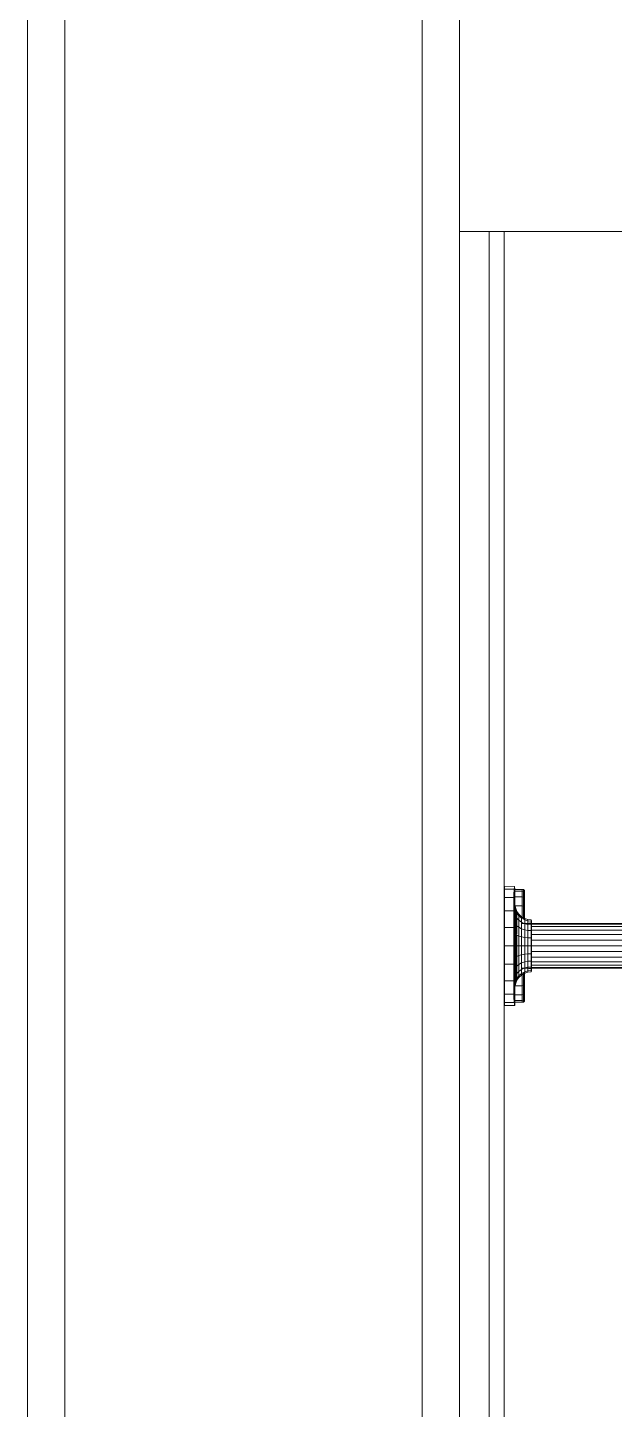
# Model space of a CAD drawing. Header units: inches. Extents: x -4101 to -1777, y 9773 to 12272.
# Drawn here: x -3010.95 to -3001.1, y 11916.78 to 11939.99 of the extents above; entities that cross this region are included whole.
import ezdxf

# ---------------------------------------------------------------- set-up
doc = ezdxf.new("R2010")
doc.units = ezdxf.units.IN
doc.header["$MEASUREMENT"] = 0
for name, color, linetype, lineweight in [('0-1', 7, 'Continuous', 5), ('0-2', 8, 'Continuous', 9), ('A-WALL-1', 250, 'Continuous', 18), ('G-IMPT-1', 7, 'Continuous', 9), ('I-WALL-1', 7, 'Continuous', 9), ('P-SANR-FIXT-2', 7, 'Continuous', 9)]:
    doc.layers.add(name, color=color, linetype=linetype, lineweight=lineweight)

# ---------------------------------------------------------------- blocks, each defined once
blk = doc.blocks.new('Plbg-Sink Wall Mounted-UH - T11839_dwg-791503-BACKGROUND - BASEMENT')
at = {"layer": 'G-IMPT-1'}
for p, q in [((-4.539, 0.949), (-4.549, 0.949)), ((-4.541, 1.001), (-4.548, 1.001)), ((-4.548, 0.993), (-4.548, 1.001)), ((-4.548, 0.944), (-4.548, 0.952)), ((-4.548, 0.952), (-4.541, 0.952)), ((-4.548, 0.944), (-4.548, 0.952)), ((-4.548, 0.952), (-4.541, 0.952)), ((-4.541, 1.001), (-4.371, 0.998)), ((-4.541, 0.952), (-4.541, 1.001)), ((-4.541, 0.952), (-4.374, 0.952)), ((-4.541, 0.952), (-4.541, 0.81)), ((-4.379, 0.937), (-4.385, 0.881)), ((-4.371, 0.998), (-4.379, 0.937)), ((-4.374, 0.952), (-4.371, 0.998)), ((-4.374, 0.952), (-4.369, 0.945)), ((-4.374, 0.952), (-4.374, 0.81)), ((-4.374, 0.952), (-4.374, 0.81)), ((-4.374, 0.952), (-4.369, 0.945)), ((-4.369, 0.804), (-4.374, 0.952)), ((-4.374, 0.952), (-4.369, 0.945)), ((-4.244, 0.949), (-4.374, 0.949)), ((-4.369, 0.945), (-4.374, 0.918)), ((-4.369, 0.945), (-4.374, 0.918)), ((-4.371, 0.998), (-4.369, 0.945)), ((-4.371, 0.998), (-4.369, 0.945)), ((-4.369, 0.945), (-4.369, 0.804)), ((-4.369, 0.804), (-4.369, 0.945)), ((-4.244, 0.949), (-4.222, 0.944)), ((-4.244, 0.949), (-4.244, 0.916)), ((-4.222, 0.944), (-4.208, 0.931)), ((-4.222, 0.912), (-4.222, 0.944)), ((-4.222, 0.944), (-4.222, 0.912)), ((-4.208, 0.931), (-4.204, 0.908)), ((-4.208, 0.931), (-4.208, 0.899)), ((-4.208, 0.931), (-4.208, 0.899)), ((-4.539, 0.916), (-4.549, 0.916)), ((-4.539, 0.916), (-4.549, 0.916)), ((-4.539, 0.821), (-4.549, 0.821)), ((-4.539, 0.821), (-4.549, 0.821)), ((-4.548, 0.803), (-4.548, 0.81)), ((-4.548, 0.81), (-4.541, 0.81)), ((-4.548, 0.803), (-4.548, 0.81)), ((-4.548, 0.81), (-4.541, 0.81)), ((-4.541, 0.81), (-4.374, 0.81)), ((-4.541, 0.81), (-4.541, 0.588)), ((-4.385, 0.881), (-4.386, 0.824)), ((-4.386, 0.784), (-4.386, 0.824)), ((-4.386, 0.824), (-4.382, 0.758)), ((-4.386, 0.824), (-4.386, 0.784)), ((-4.386, 0.784), (-4.386, 0.667)), ((-4.386, 0.667), (-4.386, 0.784)), ((-4.382, 0.758), (-4.37, 0.694)), ((-4.244, 0.916), (-4.374, 0.916)), ((-4.244, 0.821), (-4.374, 0.821)), ((-4.374, 0.81), (-4.374, 0.588)), ((-4.374, 0.81), (-4.369, 0.804)), ((-4.374, 0.81), (-4.369, 0.804)), ((-4.369, 0.804), (-4.374, 0.781)), ((-4.369, 0.804), (-4.369, 0.584)), ((-4.244, 0.916), (-4.222, 0.912)), ((-4.244, 0.916), (-4.244, 0.821)), ((-4.244, 0.821), (-4.222, 0.818)), ((-4.244, 0.821), (-4.244, 0.671)), ((-4.222, 0.912), (-4.222, 0.818)), ((-4.222, 0.912), (-4.208, 0.899)), ((-4.222, 0.912), (-4.208, 0.899)), ((-4.222, 0.818), (-4.222, 0.668)), ((-4.222, 0.818), (-4.208, 0.806)), ((-4.208, 0.899), (-4.204, 0.877)), ((-4.208, 0.899), (-4.208, 0.806)), ((-4.208, 0.806), (-4.208, 0.899)), ((-4.208, 0.899), (-4.204, 0.877)), ((-4.208, 0.806), (-4.204, 0.787)), ((-4.208, 0.806), (-4.208, 0.658)), ((-4.208, 0.806), (-4.204, 0.787)), ((-4.204, 0.877), (-4.204, 0.908)), ((-4.204, 0.908), (-4.204, 0.877)), ((-4.204, 0.908), (-4.204, 0.888)), ((-4.204, 0.858), (-4.204, 0.888)), ((-4.204, 0.888), (-4.204, 0.858)), ((-4.204, 0.877), (-4.204, 0.787)), ((-4.204, 0.787), (-4.204, 0.877)), ((-4.204, 0.877), (-4.204, 0.858)), ((-4.204, 0.877), (-4.204, 0.858)), ((-4.204, 0.438), (-4.204, 0.858)), ((-4.204, 0.858), (-4.204, 0.769)), ((-4.204, 0.858), (-4.204, 0.438)), ((-4.204, 0.858), (-4.204, 0.769)), ((-4.204, 0.787), (-4.204, 0.642)), ((-4.204, 0.642), (-4.204, 0.787)), ((-4.204, 0.787), (-4.204, 0.769)), ((-4.204, 0.787), (-4.204, 0.769)), ((-4.204, 0.628), (-4.204, 0.769)), ((-4.204, 0.769), (-4.204, 0.438)), ((-4.204, 0.628), (-4.204, 0.769)), ((-4.204, 0.438), (-4.204, 0.769)), ((-4.539, 0.671), (-4.549, 0.671)), ((-4.539, 0.671), (-4.549, 0.671)), ((-4.548, 0.588), (-4.541, 0.588)), ((-4.541, 0.588), (-4.374, 0.588)), ((-4.541, 0.588), (-4.541, 0.309)), ((-4.386, 0.667), (-4.386, 0.485)), ((-4.386, 0.485), (-4.386, 0.667)), ((-4.386, 0.485), (-4.386, 0.255)), ((-4.386, 0.309), (-4.386, 0.485)), ((-4.374, 0.588), (-4.369, 0.584)), ((-4.374, 0.588), (-4.374, 0.309)), ((-4.37, 0.694), (-4.353, 0.629)), ((-4.37, 0.56), (-4.353, 0.509)), ((-4.244, 0.671), (-4.369, 0.671)), ((-4.369, 0.655), (-4.353, 0.599)), ((-4.369, 0.655), (-4.353, 0.599)), ((-4.369, 0.584), (-4.369, 0.307)), ((-4.353, 0.629), (-4.332, 0.577)), ((-4.353, 0.599), (-4.353, 0.629)), ((-4.353, 0.629), (-4.353, 0.599)), ((-4.353, 0.599), (-4.332, 0.549)), ((-4.353, 0.599), (-4.353, 0.509)), ((-4.353, 0.509), (-4.353, 0.599)), ((-4.353, 0.599), (-4.332, 0.549)), ((-4.353, 0.509), (-4.332, 0.467)), ((-4.353, 0.509), (-4.353, 0.37)), ((-4.332, 0.577), (-4.298, 0.53)), ((-4.332, 0.549), (-4.332, 0.577)), ((-4.332, 0.577), (-4.332, 0.549)), ((-4.332, 0.549), (-4.298, 0.504)), ((-4.332, 0.549), (-4.332, 0.467)), ((-4.332, 0.467), (-4.298, 0.429)), ((-4.332, 0.467), (-4.332, 0.339)), ((-4.298, 0.53), (-4.253, 0.49)), ((-4.298, 0.504), (-4.298, 0.53)), ((-4.298, 0.53), (-4.298, 0.504)), ((-4.298, 0.504), (-4.253, 0.466)), ((-4.298, 0.504), (-4.298, 0.429)), ((-4.253, 0.49), (-4.201, 0.459)), ((-4.253, 0.466), (-4.253, 0.49)), ((-4.253, 0.49), (-4.253, 0.466)), ((-4.253, 0.466), (-4.201, 0.437)), ((-4.253, 0.466), (-4.253, 0.397)), ((-4.244, 0.671), (-4.222, 0.668)), ((-4.244, 0.671), (-4.244, 0.474)), ((-4.244, 0.474), (-4.222, 0.472)), ((-4.222, 0.668), (-4.222, 0.472)), ((-4.222, 0.668), (-4.208, 0.658)), ((-4.222, 0.472), (-4.222, 0.448)), ((-4.222, 0.472), (-4.208, 0.465)), ((-4.208, 0.658), (-4.204, 0.642)), ((-4.208, 0.658), (-4.208, 0.465)), ((-4.208, 0.658), (-4.204, 0.642)), ((-4.208, 0.465), (-4.204, 0.454)), ((-4.208, 0.465), (-4.208, 0.441)), ((-4.208, 0.465), (-4.204, 0.454)), ((-4.204, 0.642), (-4.204, 0.454)), ((-4.204, 0.454), (-4.204, 0.642)), ((-4.204, 0.642), (-4.204, 0.628)), ((-4.204, 0.642), (-4.204, 0.628)), ((-4.204, 0.444), (-4.204, 0.628)), ((-4.204, 0.438), (-4.204, 0.628)), ((-4.204, 0.444), (-4.204, 0.628)), ((-4.204, 0.438), (-4.204, 0.628)), ((-4.548, 0.309), (-4.541, 0.309)), ((-4.541, 0.309), (-4.374, 0.309)), ((-4.541, 0.309), (-4.541, 0)), ((-4.386, 0.255), (-4.386, 0)), ((-4.374, 0.309), (-4.369, 0.307)), ((-4.374, 0.309), (-4.374, 0)), ((-4.369, 0.405), (-4.353, 0.37)), ((-4.369, 0.307), (-4.369, 0)), ((-4.353, 0.37), (-4.332, 0.339)), ((-4.353, 0.37), (-4.353, 0.194)), ((-4.332, 0.339), (-4.298, 0.312)), ((-4.332, 0.339), (-4.332, 0.199)), ((-4.298, 0.429), (-4.253, 0.397)), ((-4.298, 0.429), (-4.298, 0.312)), ((-4.298, 0.312), (-4.253, 0.288)), ((-4.298, 0.312), (-4.298, 0.164)), ((-4.253, 0.397), (-4.201, 0.372)), ((-4.253, 0.397), (-4.253, 0.288)), ((-4.253, 0.288), (-4.201, 0.27)), ((-4.253, 0.288), (-4.253, 0.151)), ((-1.217, 0.377), (-4.251, 0.377)), ((-4.204, 0.454), (-4.204, 0.444)), ((-4.204, 0.454), (-4.204, 0.444)), ((-4.201, 0.459), (-4.147, 0.44)), ((-4.201, 0.437), (-4.201, 0.459)), ((-4.201, 0.459), (-4.201, 0.437)), ((-4.201, 0.437), (-4.147, 0.419)), ((-4.201, 0.437), (-4.201, 0.372)), ((-4.201, 0.372), (-4.147, 0.356)), ((-4.201, 0.372), (-4.201, 0.27)), ((-4.201, 0.27), (-4.147, 0.259)), ((-4.201, 0.27), (-4.201, 0.142)), ((-4.147, 0.44), (-4.093, 0.435)), ((-4.147, 0.419), (-4.147, 0.44)), ((-4.147, 0.44), (-4.147, 0.419)), ((-4.147, 0.419), (-4.093, 0.413)), ((-4.147, 0.419), (-4.147, 0.356)), ((-4.147, 0.356), (-4.093, 0.352)), ((-4.147, 0.356), (-4.147, 0.259)), ((-4.147, 0.259), (-4.093, 0.255)), ((-4.147, 0.259), (-4.147, 0.136)), ((-4.094, 0.383), (-4.133, 0.383)), ((-4.088, 0.389), (-4.094, 0.383)), ((-4.088, 0.37), (-4.094, 0.364)), ((-4.088, 0.315), (-4.094, 0.31)), ((-4.093, 0.435), (-4.088, 0.428)), ((-4.093, 0.413), (-4.093, 0.435)), ((-4.093, 0.435), (-4.093, 0.413)), ((-4.093, 0.435), (-4.088, 0.407)), ((-4.093, 0.413), (-4.093, 0.352)), ((-4.093, 0.413), (-4.088, 0.407)), ((-4.093, 0.413), (-4.088, 0.407)), ((-1.215, 0.364), (-4.093, 0.364)), ((-4.093, 0.352), (-4.088, 0.347)), ((-4.093, 0.352), (-4.093, 0.255)), ((-1.214, 0.326), (-4.093, 0.326)), ((-1.212, 0.266), (-4.093, 0.266)), ((-4.093, 0.255), (-4.088, 0.252)), ((-4.093, 0.255), (-4.093, 0.134)), ((-4.088, 0.407), (-4.088, 0.428)), ((-4.088, 0.428), (-4.088, 0.407)), ((-4.088, 0.389), (-4.088, 0.428)), ((-4.088, 0.377), (-4.088, 0.407)), ((-4.088, 0.407), (-4.088, 0.347)), ((-4.088, 0.407), (-4.088, 0.37)), ((-4.088, 0.407), (-4.088, 0.377)), ((-4.088, 0.37), (-4.088, 0.389)), ((-4.088, 0.389), (-4.088, 0.37)), ((-4.088, 0.37), (-4.088, 0.315)), ((-4.088, 0.347), (-4.088, 0.252)), ((-4.088, 0.347), (-4.088, 0.315)), ((-4.088, 0.315), (-4.088, 0.229)), ((-4.088, 0.252), (-4.088, 0.132)), ((-4.088, 0.252), (-4.088, 0.229)), ((-4.541, 0), (-4.374, 0)), ((-4.386, 0), (-4.386, -0.255)), ((-4.374, 0), (-4.369, 0)), ((-4.374, 0), (-4.374, -0.309)), ((-4.37, 0.214), (-4.353, 0.194)), ((-4.37, 0), (-4.353, 0)), ((-4.369, 0), (-4.369, -0.307)), ((-4.353, 0.194), (-4.332, 0.178)), ((-4.353, 0.194), (-4.353, 0)), ((-4.353, 0), (-4.332, 0)), ((-4.353, 0), (-4.353, -0.194)), ((-4.332, 0.178), (-4.298, 0.164)), ((-4.332, 0.178), (-4.332, 0)), ((-4.332, 0), (-4.298, 0)), ((-4.332, 0), (-4.332, -0.178)), ((-4.298, 0.164), (-4.253, 0.151)), ((-4.298, 0.164), (-4.298, 0)), ((-4.298, 0), (-4.253, 0)), ((-4.298, 0), (-4.298, -0.164)), ((-4.253, 0.151), (-4.201, 0.142)), ((-4.253, 0.151), (-4.253, 0)), ((-4.253, 0), (-4.201, 0)), ((-4.253, 0), (-4.253, -0.151)), ((-4.201, 0.142), (-4.147, 0.136)), ((-4.201, 0.142), (-4.201, 0)), ((-4.201, 0), (-4.147, 0)), ((-4.201, 0), (-4.201, -0.142)), ((-4.147, 0.136), (-4.093, 0.134)), ((-4.147, 0.136), (-4.147, 0)), ((-4.147, 0), (-4.093, 0)), ((-4.147, 0), (-4.147, -0.136)), ((-4.088, 0.229), (-4.094, 0.225)), ((-4.088, 0.12), (-4.094, 0.118)), ((-4.088, 0), (-4.094, 0)), ((-1.211, 0.188), (-4.093, 0.188)), ((-4.093, 0.134), (-4.088, 0.132)), ((-4.093, 0.134), (-4.093, 0)), ((-4.088, 0.132), (-4.093, 0)), ((-1.21, 0.098), (-4.093, 0.098)), ((-4.093, 0), (-4.093, -0.134)), ((-4.093, 0), (-4.088, 0)), ((-1.21, 0), (-4.093, 0)), ((-4.088, 0.229), (-4.088, 0.12)), ((-4.088, 0.132), (-4.088, 0)), ((-4.088, 0.132), (-4.088, 0.12)), ((-4.088, 0.12), (-4.088, 0)), ((-4.088, 0), (-4.088, -0.132)), ((-4.088, 0), (-4.088, -0.12)), ((-4.548, 0), (-4.541, 0)), ((-4.541, 0), (-4.541, -0.309)), ((-4.37, -0.214), (-4.353, -0.194)), ((-4.353, -0.194), (-4.332, -0.178)), ((-4.353, -0.194), (-4.353, -0.37)), ((-4.332, -0.178), (-4.298, -0.164)), ((-4.332, -0.178), (-4.332, -0.339)), ((-4.298, -0.164), (-4.253, -0.151)), ((-4.298, -0.164), (-4.298, -0.312)), ((-4.253, -0.151), (-4.201, -0.142)), ((-4.253, -0.151), (-4.253, -0.288)), ((-4.201, -0.142), (-4.147, -0.136)), ((-4.201, -0.142), (-4.201, -0.27)), ((-4.147, -0.136), (-4.093, -0.134)), ((-4.147, -0.136), (-4.147, -0.259)), ((-4.088, -0.12), (-4.094, -0.118)), ((-4.088, -0.229), (-4.094, -0.225)), ((-1.21, -0.097), (-4.093, -0.097)), ((-4.093, -0.134), (-4.088, -0.132)), ((-4.093, -0.134), (-4.093, -0.255)), ((-1.211, -0.188), (-4.093, -0.188)), ((-4.088, -0.12), (-4.088, -0.229)), ((-4.088, -0.132), (-4.088, -0.12)), ((-4.088, -0.132), (-4.088, -0.252)), ((-4.088, -0.229), (-4.088, -0.315)), ((-4.088, -0.252), (-4.088, -0.229)), ((-4.548, -0.309), (-4.541, -0.309)), ((-4.541, -0.309), (-4.374, -0.309)), ((-4.541, -0.309), (-4.541, -0.588)), ((-4.386, -0.255), (-4.386, -0.485)), ((-4.386, -0.485), (-4.386, -0.342)), ((-4.374, -0.309), (-4.369, -0.307)), ((-4.374, -0.309), (-4.374, -0.588)), ((-4.369, -0.307), (-4.369, -0.584)), ((-4.369, -0.405), (-4.353, -0.37)), ((-4.353, -0.37), (-4.332, -0.339)), ((-4.353, -0.37), (-4.353, -0.509)), ((-4.332, -0.339), (-4.298, -0.312)), ((-4.332, -0.339), (-4.332, -0.467)), ((-4.332, -0.467), (-4.298, -0.429)), ((-4.298, -0.312), (-4.253, -0.288)), ((-4.298, -0.312), (-4.298, -0.429)), ((-4.298, -0.429), (-4.253, -0.397)), ((-4.298, -0.45), (-4.298, -0.504)), ((-4.253, -0.288), (-4.201, -0.27)), ((-4.253, -0.288), (-4.253, -0.397)), ((-4.253, -0.397), (-4.201, -0.372)), ((-4.253, -0.397), (-4.253, -0.466)), ((-4.253, -0.466), (-4.201, -0.437)), ((-4.253, -0.49), (-4.201, -0.459)), ((-1.217, -0.377), (-4.251, -0.377)), ((-4.222, -0.45), (-4.222, -0.472)), ((-4.208, -0.45), (-4.208, -0.465)), ((-4.208, -0.465), (-4.204, -0.454)), ((-4.208, -0.465), (-4.204, -0.454)), ((-4.204, -0.45), (-4.204, -0.454)), ((-4.204, -0.454), (-4.204, -0.45)), ((-4.204, -0.454), (-4.204, -0.45)), ((-4.204, -0.454), (-4.204, -0.45)), ((-4.204, -0.45), (-4.204, -0.858)), ((-4.204, -0.858), (-4.204, -0.45)), ((-4.204, -0.45), (-4.204, -0.628)), ((-4.204, -0.45), (-4.204, -0.628)), ((-4.204, -0.45), (-4.204, -0.769)), ((-4.204, -0.45), (-4.204, -0.628)), ((-4.204, -0.45), (-4.204, -0.628)), ((-4.204, -0.45), (-4.204, -0.769)), ((-4.204, -0.454), (-4.204, -0.642)), ((-4.204, -0.642), (-4.204, -0.454)), ((-4.201, -0.27), (-4.147, -0.259)), ((-4.201, -0.27), (-4.201, -0.372)), ((-4.201, -0.372), (-4.147, -0.356)), ((-4.201, -0.372), (-4.201, -0.437)), ((-4.201, -0.437), (-4.147, -0.419)), ((-4.201, -0.459), (-4.147, -0.44)), ((-4.201, -0.45), (-4.201, -0.459)), ((-4.201, -0.459), (-4.201, -0.45)), ((-4.147, -0.259), (-4.093, -0.255)), ((-4.147, -0.259), (-4.147, -0.356)), ((-4.147, -0.356), (-4.093, -0.352)), ((-4.147, -0.356), (-4.147, -0.419)), ((-4.147, -0.419), (-4.093, -0.413)), ((-4.147, -0.419), (-4.147, -0.44)), ((-4.147, -0.44), (-4.147, -0.419)), ((-4.147, -0.44), (-4.093, -0.435)), ((-4.094, -0.383), (-4.133, -0.383)), ((-4.088, -0.315), (-4.094, -0.31)), ((-4.088, -0.37), (-4.094, -0.364)), ((-4.088, -0.389), (-4.094, -0.383)), ((-4.093, -0.255), (-4.088, -0.252)), ((-4.093, -0.255), (-4.093, -0.352)), ((-1.212, -0.266), (-4.093, -0.266)), ((-1.214, -0.326), (-4.093, -0.326)), ((-4.093, -0.352), (-4.088, -0.347)), ((-4.093, -0.352), (-4.093, -0.413)), ((-1.215, -0.364), (-4.093, -0.364)), ((-4.093, -0.413), (-4.088, -0.407)), ((-4.093, -0.413), (-4.088, -0.407)), ((-4.093, -0.413), (-4.088, -0.407)), ((-4.088, -0.407), (-4.093, -0.435)), ((-4.093, -0.435), (-4.093, -0.413)), ((-4.093, -0.435), (-4.093, -0.413)), ((-4.093, -0.413), (-4.093, -0.435)), ((-4.093, -0.435), (-4.088, -0.428)), ((-4.093, -0.435), (-4.088, -0.428)), ((-4.088, -0.252), (-4.088, -0.347)), ((-4.088, -0.315), (-4.088, -0.37)), ((-4.088, -0.347), (-4.088, -0.315)), ((-4.088, -0.347), (-4.088, -0.407)), ((-4.088, -0.37), (-4.088, -0.389)), ((-4.088, -0.389), (-4.088, -0.37)), ((-4.088, -0.407), (-4.088, -0.37)), ((-4.088, -0.407), (-4.088, -0.377)), ((-4.088, -0.407), (-4.088, -0.377)), ((-4.088, -0.428), (-4.088, -0.389)), ((-4.088, -0.407), (-4.088, -0.428)), ((-4.088, -0.428), (-4.088, -0.407)), ((-4.539, -0.671), (-4.549, -0.671)), ((-4.539, -0.671), (-4.549, -0.671)), ((-4.548, -0.588), (-4.541, -0.588)), ((-4.541, -0.588), (-4.374, -0.588)), ((-4.541, -0.588), (-4.541, -0.81)), ((-4.386, -0.485), (-4.386, -0.667)), ((-4.386, -0.667), (-4.386, -0.485)), ((-4.386, -0.667), (-4.386, -0.784)), ((-4.386, -0.784), (-4.386, -0.667)), ((-4.382, -0.758), (-4.37, -0.694)), ((-4.374, -0.588), (-4.369, -0.584)), ((-4.369, -0.584), (-4.374, -0.81)), ((-4.374, -0.588), (-4.374, -0.81)), ((-4.37, -0.694), (-4.353, -0.629)), ((-4.369, -0.557), (-4.353, -0.509)), ((-4.369, -0.584), (-4.369, -0.804)), ((-4.369, -0.655), (-4.353, -0.599)), ((-4.369, -0.655), (-4.353, -0.599)), ((-4.244, -0.671), (-4.369, -0.671)), ((-4.353, -0.509), (-4.332, -0.467)), ((-4.353, -0.509), (-4.353, -0.599)), ((-4.353, -0.599), (-4.353, -0.509)), ((-4.353, -0.599), (-4.332, -0.549)), ((-4.353, -0.599), (-4.332, -0.549)), ((-4.353, -0.629), (-4.332, -0.577)), ((-4.353, -0.599), (-4.353, -0.629)), ((-4.353, -0.629), (-4.353, -0.599)), ((-4.332, -0.467), (-4.332, -0.549)), ((-4.332, -0.549), (-4.298, -0.504)), ((-4.332, -0.577), (-4.298, -0.53)), ((-4.332, -0.549), (-4.332, -0.577)), ((-4.332, -0.577), (-4.332, -0.549)), ((-4.298, -0.504), (-4.253, -0.466)), ((-4.298, -0.53), (-4.253, -0.49)), ((-4.298, -0.504), (-4.298, -0.53)), ((-4.298, -0.53), (-4.298, -0.504)), ((-4.253, -0.466), (-4.253, -0.49)), ((-4.253, -0.49), (-4.253, -0.466)), ((-4.244, -0.474), (-4.222, -0.472)), ((-4.244, -0.474), (-4.244, -0.671)), ((-4.244, -0.671), (-4.222, -0.668)), ((-4.244, -0.671), (-4.244, -0.821)), ((-4.222, -0.472), (-4.208, -0.465)), ((-4.222, -0.472), (-4.222, -0.668)), ((-4.222, -0.668), (-4.208, -0.658)), ((-4.222, -0.668), (-4.222, -0.818)), ((-4.208, -0.465), (-4.208, -0.658)), ((-4.208, -0.658), (-4.204, -0.642)), ((-4.208, -0.658), (-4.204, -0.642)), ((-4.208, -0.658), (-4.208, -0.806)), ((-4.204, -0.642), (-4.204, -0.628)), ((-4.204, -0.642), (-4.204, -0.628)), ((-4.204, -0.628), (-4.204, -0.769)), ((-4.204, -0.628), (-4.204, -0.769)), ((-4.204, -0.642), (-4.204, -0.787)), ((-4.204, -0.787), (-4.204, -0.642)), ((-4.539, -0.821), (-4.549, -0.821)), ((-4.539, -0.821), (-4.549, -0.821)), ((-4.539, -0.916), (-4.549, -0.916)), ((-4.539, -0.916), (-4.549, -0.916)), ((-4.548, -0.803), (-4.548, -0.81)), ((-4.548, -0.803), (-4.548, -0.81)), ((-4.548, -0.81), (-4.541, -0.81)), ((-4.548, -0.81), (-4.541, -0.81)), ((-4.541, -0.81), (-4.374, -0.81)), ((-4.541, -0.81), (-4.541, -0.952)), ((-4.386, -0.824), (-4.382, -0.758)), ((-4.386, -0.784), (-4.386, -0.824)), ((-4.386, -0.824), (-4.386, -0.784)), ((-4.385, -0.881), (-4.386, -0.824)), ((-4.379, -0.937), (-4.385, -0.881)), ((-4.369, -0.804), (-4.374, -0.781)), ((-4.374, -0.81), (-4.369, -0.804)), ((-4.374, -0.81), (-4.369, -0.804)), ((-4.374, -0.81), (-4.374, -0.952)), ((-4.244, -0.821), (-4.374, -0.821)), ((-4.244, -0.916), (-4.374, -0.916)), ((-4.369, -0.945), (-4.374, -0.918)), ((-4.369, -0.945), (-4.374, -0.918)), ((-4.369, -0.945), (-4.369, -0.804)), ((-4.369, -0.804), (-4.369, -0.945)), ((-4.244, -0.821), (-4.222, -0.818)), ((-4.244, -0.821), (-4.244, -0.916)), ((-4.244, -0.916), (-4.222, -0.912)), ((-4.244, -0.916), (-4.244, -0.949)), ((-4.222, -0.818), (-4.208, -0.806)), ((-4.222, -0.818), (-4.222, -0.912)), ((-4.222, -0.912), (-4.208, -0.899)), ((-4.222, -0.912), (-4.208, -0.899)), ((-4.222, -0.912), (-4.222, -0.944)), ((-4.222, -0.944), (-4.222, -0.912)), ((-4.208, -0.806), (-4.204, -0.787)), ((-4.208, -0.806), (-4.204, -0.787)), ((-4.208, -0.806), (-4.208, -0.899)), ((-4.208, -0.899), (-4.208, -0.806)), ((-4.208, -0.899), (-4.204, -0.877)), ((-4.208, -0.899), (-4.204, -0.877)), ((-4.208, -0.899), (-4.208, -0.931)), ((-4.208, -0.931), (-4.208, -0.899)), ((-4.208, -0.931), (-4.204, -0.908)), ((-4.204, -0.787), (-4.204, -0.769)), ((-4.204, -0.787), (-4.204, -0.769)), ((-4.204, -0.858), (-4.204, -0.769)), ((-4.204, -0.858), (-4.204, -0.769)), ((-4.204, -0.787), (-4.204, -0.877)), ((-4.204, -0.877), (-4.204, -0.787)), ((-4.204, -0.877), (-4.204, -0.858)), ((-4.204, -0.877), (-4.204, -0.858)), ((-4.204, -0.858), (-4.204, -0.888)), ((-4.204, -0.888), (-4.204, -0.858)), ((-4.204, -0.877), (-4.204, -0.908)), ((-4.204, -0.908), (-4.204, -0.877)), ((-4.204, -0.908), (-4.204, -0.888)), ((-4.539, -0.949), (-4.549, -0.949)), ((-4.548, -0.944), (-4.548, -0.952)), ((-4.548, -0.944), (-4.548, -0.952)), ((-4.548, -0.952), (-4.541, -0.952)), ((-4.548, -0.952), (-4.541, -0.952)), ((-4.548, -0.993), (-4.548, -1.001)), ((-4.548, -1.001), (-4.541, -1.001)), ((-4.541, -0.952), (-4.374, -0.952)), ((-4.541, -0.952), (-4.541, -1.001)), ((-4.541, -1.001), (-4.374, -1.001)), ((-4.369, -0.994), (-4.379, -0.937)), ((-4.374, -0.952), (-4.369, -0.945)), ((-4.374, -0.952), (-4.369, -0.945)), ((-4.369, -0.945), (-4.374, -1.001)), ((-4.244, -0.949), (-4.374, -0.949)), ((-4.374, -0.952), (-4.374, -1.001)), ((-4.374, -1.001), (-4.369, -0.994)), ((-4.369, -0.945), (-4.369, -0.994)), ((-4.369, -0.994), (-4.369, -0.945)), ((-4.244, -0.949), (-4.222, -0.944)), ((-4.222, -0.944), (-4.208, -0.931))]:
    blk.add_line(p, q, dxfattribs=at)
blk = doc.blocks.new('Plbg-Sink Wall Mounted-UH - Sink-403447-BACKGROUND - BASEMENT')
at = {"layer": 'P-SANR-FIXT-2'}
for p, q in [((12, -0.5), (12, 0)), ((12, -0.5), (-12, -0.5)), ((12, -0.75), (12, -0.5)), ((-12, -0.75), (12, -0.75)), ((12, -18), (12, -0.75))]:
    blk.add_line(p, q, dxfattribs=at)
at = {"rotation": 270.0000000000001}
blk.add_blockref('Plbg-Sink Wall Mounted-UH - T11839_dwg-791503-BACKGROUND - BASEMENT', (0, -5.299), dxfattribs=at)
blk = doc.blocks.new('CTR - 1st Phase - Common Walls_rvt-1-BACKGROUND - BASEMENT')
at = {"layer": 'A-WALL-1'}
for p, q in [((-3010.324, 11848.939), (-3010.324, 11956.002)), ((-3004.324, 11848.939), (-3004.324, 11956.002))]:
    blk.add_line(p, q, dxfattribs=at)
at = {"layer": 'I-WALL-1'}
for p, q in [((-3010.949, 11956.002), (-3010.949, 11849.564)), ((-3003.699, 11849.564), (-3003.699, 11956.002))]:
    blk.add_line(p, q, dxfattribs=at)
at = {"layer": '0-2', "rotation": 89.99999999999855}
blk.add_blockref('Plbg-Sink Wall Mounted-UH - Sink-403447-BACKGROUND - BASEMENT', (-3003.699, 11924.564), dxfattribs=at)

msp = doc.modelspace()

# ---------------------------------------------------------------- block references
at = {"layer": '0-1'}
msp.add_blockref('CTR - 1st Phase - Common Walls_rvt-1-BACKGROUND - BASEMENT', (0, 0), dxfattribs=at)

doc.saveas('drawing.dxf')
